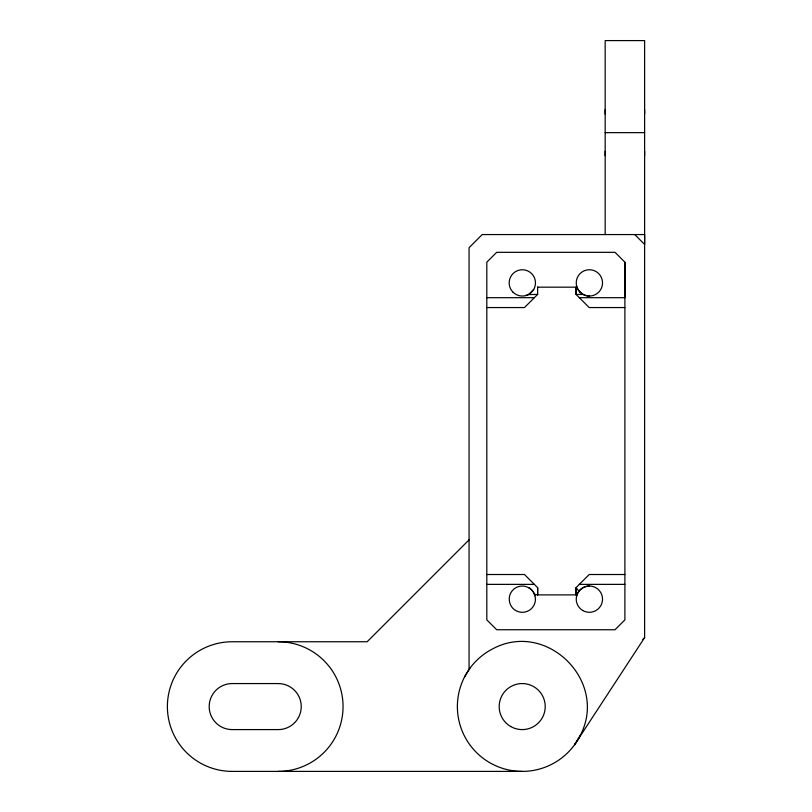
<?xml version="1.0" encoding="UTF-8"?>
<svg xmlns="http://www.w3.org/2000/svg" width="812" height="812" viewBox="0 0 812 812"><rect width="100%" height="100%" fill="white"/><g stroke="black" fill="none" stroke-linecap="round" stroke-linejoin="round"><path stroke-width="1.22" d="M624.895 574.51L589.197 574.51L576.053 587.665L576.053 594.891L537.635 594.891L537.635 587.665L524.481 574.51L486.814 574.51M576.053 286.981L576.053 294.401L589.197 307.555L624.895 307.555M605.173 234.566L605.173 40.6L644.616 40.6L644.616 244.432L634.761 234.566M624.895 262.185L624.895 619.881L615.029 629.747L496.68 629.747L486.814 619.881L486.814 262.185L496.68 252.329L615.029 252.329L624.895 262.185L624.895 297.689L579.342 297.689M576.682 595.764C578.225 590.151 583.574 586.051 589.39 586.02M579.961 736.007C609.03 681.836 546.953 619.759 492.772 648.818A64.818 64.818 0 0 0 476.37 752.409A64.818 64.818 0 0 0 579.961 736.007L574.642 744.675M464.444 677.147L469.762 668.479M574.805 744.421L644.616 637.633L644.616 234.566L482.206 234.566L469.062 247.721L469.062 669.626M533.707 289.478L528.896 294.289L525.719 295.598M537.635 286.981L537.635 294.401L524.481 307.555L486.814 307.555M469.062 539.838L367.146 641.754L232.202 641.754A64.818 64.818 0 0 0 167.384 706.582A64.818 64.818 0 0 0 232.202 771.4L522.207 771.4M642.83 639.43L644.616 637.633M528.104 294.614L537.635 294.401M605.173 132.65L644.616 132.65M537.635 287.174L576.053 287.174L576.053 294.401L583.321 294.502M486.814 297.689L534.347 297.689M486.814 584.376L534.347 584.376M579.342 584.376L624.895 584.376M589.39 296.045C583.574 296.015 578.225 291.914 576.682 286.311M534.387 594.222L537.635 594.891M528.896 587.776L525.719 586.467A13.154 13.154 0 0 0 510.931 592.598C508.048 597.642 508.931 604.331 513.022 608.472A13.154 13.154 0 0 0 533.707 605.742C537.27 599.672 535.017 591.258 528.896 587.776A13.154 13.154 0 0 1 535.027 595.764M579.047 591.227L576.053 587.665L576.053 595.084M644.616 109.64L644.616 114.035M644.616 151.276L644.616 155.671M605.173 109.64L605.173 114.035M605.173 151.276L605.173 155.671M537.635 587.665L537.635 595.084M278.232 641.754A64.818 64.818 0 0 1 343.05 706.582A64.818 64.818 0 0 1 278.232 771.4M278.232 683.562L232.202 683.562A23.01 23.01 0 0 0 209.191 706.582A23.01 23.01 0 0 0 232.202 729.592L278.232 729.592A23.01 23.01 0 0 0 301.242 706.582A23.01 23.01 0 0 0 278.232 683.562M510.697 726.507A23.01 23.01 0 0 0 545.217 706.582A23.01 23.01 0 0 0 510.697 686.647A23.01 23.01 0 0 0 510.697 726.507M580.093 292.198A13.154 13.154 0 0 0 602.088 286.301A13.154 13.154 0 0 0 585.98 270.193A13.154 13.154 0 0 0 580.093 292.198M513.022 292.198A13.154 13.154 0 0 0 535.027 286.301A13.154 13.154 0 0 0 518.919 270.193A13.154 13.154 0 0 0 513.022 292.198M582.813 610.553A13.154 13.154 0 0 0 602.534 599.175A13.154 13.154 0 0 0 582.813 587.776A13.154 13.154 0 0 0 582.813 610.553"/></g></svg>
